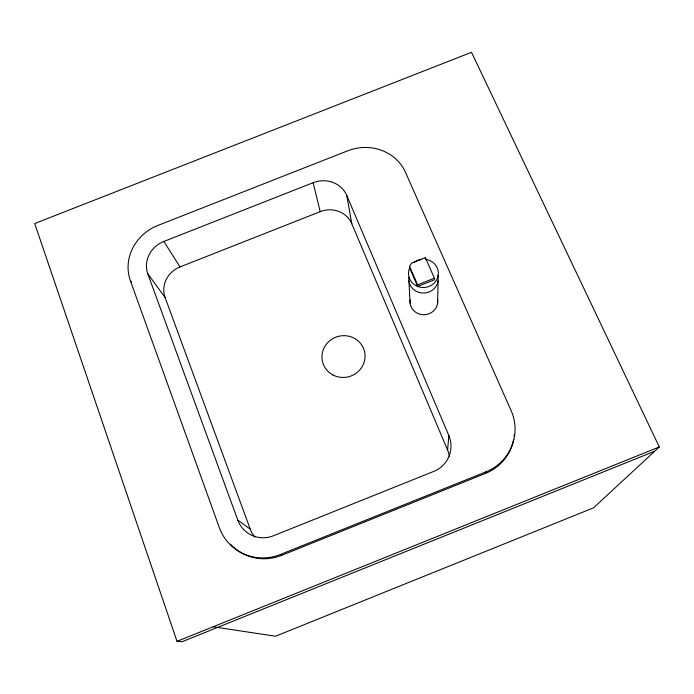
<?xml version="1.0" encoding="UTF-8"?>
<svg xmlns="http://www.w3.org/2000/svg" width="694" height="694" viewBox="0 0 694 694"><rect width="100%" height="100%" fill="white"/><g stroke="black" fill="none" stroke-linecap="round" stroke-linejoin="round"><path stroke-width="1.04" d="M434.375 278.19L434.357 279.812L417.641 286.449L409.642 268.005L409.555 266.34L411.533 263.139L425.37 257.648L434.375 278.19L417.588 284.852L417.641 286.449M437.602 303.209L438.105 280.81M449.382 456.513A26.086 25.704 8.8 0 0 447.595 450.024L448.844 435.546L346.766 195.448A26.164 24.307 -14.2 0 0 313.141 182.696L163.845 241.46A26.346 24.394 -28.1 0 0 147.822 273.87L237.79 520.127L250.248 529.175A26.363 25.704 -54.3 0 0 254.967 537.139M485.453 473.412L485.913 471.885A47.86 46.602 13.1 0 0 511.105 410.596L405.478 172.303A44.763 41.475 -10.4 0 0 347.711 150.806L157.876 225.446A45.075 41.744 -28.1 0 0 130.385 280.74L219.295 527.544A48.233 46.906 -51.9 0 0 280.463 554.463L281.686 555.33L485.453 473.412A47.478 46.238 13.4 0 0 513.612 439.397M654.694 451.239L182.149 641.698L177.022 641.334L34.7 223.537L471.521 52.302L659.3 446.971L593.5 507.843L275.57 636.225L213.119 626.786M177.022 641.334L659.3 446.971M280.463 554.463L485.913 471.885M250.248 529.175L165.094 297.509A24.724 23.058 -28.5 0 1 180.032 266.93L320.212 211.653A24.568 22.98 -14.1 0 1 351.823 223.772L447.595 450.024M130.385 280.74L131.53 282.189M147.822 273.87L165.094 297.509M163.845 241.46L180.032 266.93M409.555 266.34L417.588 284.852M313.141 182.696L320.212 211.653M346.766 195.448L351.823 223.772M408.905 280.949L410.128 303.304M425.37 257.648L425.387 259.356A14.947 14.132 -4.2 0 1 438.001 276.359A14.947 14.132 -4.2 0 1 418.872 286.874A14.947 14.132 -4.2 0 1 409.642 268.005M281.686 555.33A47.843 46.541 -52.2 0 1 230.495 544.226M514.263 434.375A47.478 46.238 13.4 0 1 514.072 436.387M237.79 520.127A28.185 27.413 -51.9 0 0 273.488 535.751L433.741 471.417A27.881 27.404 5.7 0 0 448.844 435.546M437.602 299.765A13.854 13.177 -3.5 0 1 423.834 314.755A13.854 13.177 -3.5 0 1 410.145 299.869M437.723 275.379A14.721 13.941 -4.1 0 1 424.442 293.007A14.721 13.941 -4.1 0 1 408.931 277.314M414.37 262.202A14.947 14.132 -4.2 0 1 421.501 259.374M332.903 374.951A21.627 20.829 -15.9 0 0 365.07 355.927A21.627 20.829 -15.9 0 0 332.53 338.785A21.627 20.829 -15.9 0 0 332.903 374.951"/></g></svg>
